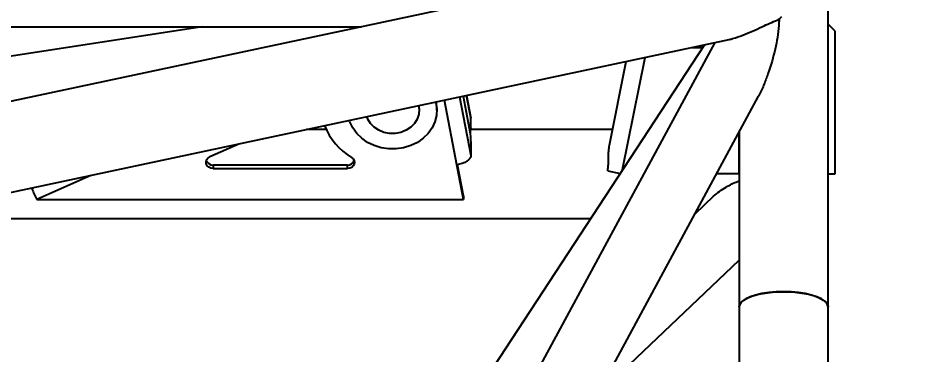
# Model space of a CAD drawing. Header units: millimetres. Extents: x -1160 to 841, y -1082 to 594.
# Drawn here: x 568.2 to 619.6, y 263.9 to 282.8 of the extents above; entities that cross this region are included whole.
import ezdxf

# ---------------------------------------------------------------- set-up
doc = ezdxf.new("R2010")
doc.units = ezdxf.units.MM
doc.layers.add('FORMAT', color=7, linetype='Continuous')
doc.styles.add('SLDTEXTSTYLE1', font='TXT', dxfattribs={"width": 0.7})
doc.dimstyles.new('SLDDIMSTYLE3', dxfattribs={"dimtxt": 0.18, "dimasz": 3.302, "dimexe": 0, "dimexo": 0.0625, "dimgap": 0, "dimtad": 0, "dimtih": 1, "dimtoh": 1, "dimdec": 0, "dimrnd": 1e-09, "dimzin": 0, "dimdsep": 46, "dimtxsty": 'Standard', "dimsah": 1, "dimcen": 0.09, "dimadec": 0, "dimazin": 0, "dimtfac": 3.302, "dimtdec": 0, "dimtofl": 0, "dimtmove": 0, "dimatfit": 3, "dimfxl": 0, "dimfrac": 2, "dimtolj": 1, "dimtzin": 0, "dimarcsym": 0})
doc.dimstyles.new('SLDDIMSTYLE5', dxfattribs={"dimtxt": 3.5, "dimasz": 3.302, "dimexe": 0, "dimexo": 0.0625, "dimgap": 0.875, "dimtad": 1, "dimdec": 0, "dimlfac": 5, "dimrnd": 1e-09, "dimzin": 12, "dimdsep": 46, "dimtxsty": 'SLDTEXTSTYLE1', "dimsah": 1, "dimcen": 0.09, "dimadec": 0, "dimazin": 3, "dimtol": 1, "dimtp": 5, "dimtm": 5, "dimtfac": 1, "dimtdec": 0, "dimtofl": 0, "dimtmove": 0, "dimatfit": 3, "dimfxl": 0, "dimfrac": 2, "dimtolj": 1, "dimtzin": 12, "dimarcsym": 0})

# ---------------------------------------------------------------- blocks, each defined once
blk = doc.blocks.new('_D_41')
at = {"layer": 'FORMAT'}
for p, q in [((615.61, 292.275), (648.262, 292.275)), ((647.262, 167.893), (647.262, 292.275)), ((613.171, 167.893), (648.262, 167.893))]:
    blk.add_line(p, q, dxfattribs=at)
for points in [[(647.262, 292.275), (646.754, 288.973), (647.77, 288.973)], [(647.262, 167.893), (647.77, 171.195), (646.754, 171.195)]]:
    blk.add_solid(points, dxfattribs=at)
at = {"layer": 'FORMAT', "attachment_point": 1, "rotation": 90, "style": 'SLDTEXTSTYLE1'}
for s, insert, char_height in [('5', (641.571, 238.689), 2), ('5', (644.207, 238.689), 2), ('+', (641.571, 237.624), 2), ('-', (644.207, 237.553), 2), ('620', (642.751, 229.338), 3.5)]:
    blk.add_mtext(s, dxfattribs=dict(at, insert=insert, char_height=char_height))

msp = doc.modelspace()

# ---------------------------------------------------------------- linework, layer by layer
at = {"color": 7, "linetype": 'Continuous', "lineweight": 25}
for p, q in [((609.065904, 286.923404), (539.222644, 272.06602)), ((613.762283, 266.598559), (613.762283, 284.834689)), ((544.10891, 282.334689), (587.494757, 282.334689)), ((578.561404, 282.334689), (556.228102, 278.899827)), ((614.162283, 282.083893), (613.762283, 282.483893)), ((614.162283, 274.083893), (614.162283, 282.083893)), ((543.810334, 267.930057), (608.206742, 281.628762)), ((606.81232, 281.332134), (592.928417, 260.164384)), ((607.388, 281.454595), (595.87441, 260.164384)), ((606.115452, 281.183893), (606.662283, 281.183893)), ((606.716147, 281.185506), (606.662283, 281.183893)), ((601.464399, 275.693497), (602.404601, 280.394503)), ((593.673528, 277.235521), (593.432874, 278.485995)), ((593.235247, 278.443955), (593.6404, 276.338716)), ((598.260451, 257.008526), (609.847658, 278.434866)), ((591.762283, 277.635364), (591.762283, 277.735364)), ((593.677058, 277.198234), (593.673528, 277.235521)), ((593.677058, 276.664275), (593.677058, 277.198234)), ((585.539285, 276.568689), (584.419785, 276.568689)), ((601.639438, 276.568689), (593.651383, 276.568689)), ((608.762264, 274.083893), (608.762264, 276.427823)), ((608.762283, 276.427858), (608.762283, 266.598559)), ((580.664278, 275.7698), (578.993655, 275.02573)), ((593.677058, 275.632192), (593.677058, 275.098234)), ((579.176594, 274.571262), (579.176594, 274.371262)), ((586.73246, 274.571262), (579.176594, 274.571262)), ((579.176594, 274.371262), (586.73246, 274.371262)), ((586.73246, 274.371262), (586.73246, 274.571262)), ((593.262283, 272.639211), (592.887943, 274.584335)), ((593.262283, 272.839211), (592.925309, 274.590177)), ((601.371314, 274.242086), (602.070277, 274.102294)), ((608.762264, 274.083893), (607.494684, 274.083893)), ((613.762284, 274.083893), (614.162283, 274.083893)), ((569.091719, 273.308031), (568.988197, 273.235779)), ((593.262283, 272.839211), (593.262283, 272.639211)), ((569.262283, 272.639211), (593.262283, 272.639211)), ((607.321661, 272.814077), (606.267932, 271.815461)), ((560.915224, 271.568689), (600.408488, 271.568689)), ((600.765823, 261.641303), (608.762283, 269.219535)), ((608.762283, 266.598559), (608.762283, 262.083893)), ((613.762283, 262.083893), (613.762283, 266.598559))]:
    msp.add_line(p, q, dxfattribs=at)
at = {"color": 8, "linetype": 'Continuous', "lineweight": 25}
for p, q in [((602.20794, 274.312178), (603.46972, 280.62108)), ((593.429372, 278.485251), (593.677058, 277.198234)), ((592.887943, 274.584335), (592.188031, 278.221187)), ((593.041121, 278.40266), (593.677058, 275.098234)), ((572.292902, 273.989002), (569.262283, 272.639211))]:
    msp.add_line(p, q, dxfattribs=at)
at = {"color": 7, "linetype": 'Continuous', "lineweight": 25, "flags": 128}
for points in [[(591.699565, 278.117278), (591.706171, 278.091498), (591.76003, 277.727251), (591.742034, 277.360362), (591.652699, 277.001384), (591.494597, 276.660644), (591.272275, 276.347945), (590.99213, 276.072283), (590.66222, 275.841588), (590.292036, 275.662496), (589.892228, 275.54016), (589.474297, 275.4781), (589.050268, 275.4781), (588.632337, 275.54016), (588.232529, 275.662496), (587.862346, 275.841588), (587.532435, 276.072283), (587.25229, 276.347945), (587.029968, 276.660644), (586.871866, 277.001384), (586.844375, 277.085097)], [(591.762283, 277.735364), (591.742034, 278.010365), (591.722082, 278.122068)], [(590.728215, 277.910648), (590.760083, 277.705692), (590.742522, 277.425203), (590.655748, 277.15454), (590.503816, 276.90636), (590.293832, 276.692268), (590.035613, 276.522273), (589.741235, 276.404326), (589.424461, 276.343941), (589.100104, 276.343941), (588.78333, 276.404326), (588.488952, 276.522273), (588.230733, 276.692268), (588.020749, 276.90636), (587.868817, 277.15454), (587.815907, 277.291128)], [(579.176594, 274.371262), (579.04572, 274.390328), (578.929253, 274.445428), (578.840013, 274.530497), (578.787823, 274.636169), (578.778429, 274.750813), (578.812865, 274.86181), (578.887339, 274.956939), (578.993655, 275.02573)], [(586.962444, 275.001099), (587.052794, 274.925133), (587.111395, 274.828606), (587.132441, 274.721085), (587.113845, 274.613226), (587.057451, 274.515718), (586.968848, 274.438225), (586.856817, 274.388428), (586.73246, 274.371262)], [(593.677058, 275.098234), (593.661896, 275.018009), (593.616991, 274.93649), (593.544069, 274.85681), (593.445932, 274.782031), (593.326352, 274.715026), (593.189925, 274.65837), (593.041892, 274.614241), (592.887943, 274.584335)], [(611.262283, 267.453609), (610.839781, 267.44131), (610.429433, 267.404766), (610.043045, 267.34503), (609.691733, 267.263818), (609.385602, 267.163469), (609.13346, 267.046868), (608.94256, 266.91737), (608.818394, 266.7787), (608.764535, 266.634848), (608.762283, 266.598559)], [(608.762283, 266.598559), (608.782531, 266.707165), (608.871866, 266.848937), (609.029968, 266.983505), (609.25229, 267.107), (609.532435, 267.215867), (609.862346, 267.306976), (610.232529, 267.377705), (610.632337, 267.426019), (611.050268, 267.450529), (611.474297, 267.450529), (611.892228, 267.426019), (612.292036, 267.377705), (612.66222, 267.306976), (612.99213, 267.215867), (613.272275, 267.107), (613.494597, 266.983505), (613.652699, 266.848937), (613.742034, 266.707165), (613.762283, 266.598559)], [(613.762283, 266.598559), (613.76003, 266.634848), (613.706171, 266.7787), (613.582005, 266.91737), (613.391105, 267.046868), (613.138963, 267.163469), (612.832833, 267.263818), (612.48152, 267.34503), (612.095132, 267.404766), (611.684785, 267.44131), (611.262283, 267.453609)]]:
    msp.add_lwpolyline(points, dxfattribs=at)
at = {"color": 7, "linetype": 'Continuous', "lineweight": 25}
for centre, radius, start, end in [((588.769012, 278.064662), 3.556559, 201.0406146, 239.4723702), ((594.46942, 276.410211), 0.832097, 162.2219865, 184.9290514), ((602.567835, 276.447706), 8.9281, 180.6994624, 185.2408383), ((579.160187, 274.966573), 0.395651, 202.1073891, 272.3767305), ((586.754067, 274.958493), 0.387834, 266.8063912, 338.7094892), ((572.122725, 274.314652), 3.315001, 198.9929372, 210.3586913)]:
    msp.add_arc(centre, radius, start, end, dxfattribs=at)
msp.add_ellipse((611.262283, 284.834689), major_axis=(2.298315, 2.838649), ratio=0.346552728, start_param=4.1959565, end_param=4.266423986, dxfattribs=at)
for points, knots in [([(608.208729, 281.630247), (608.216437, 281.631549), (608.323396, 281.649603), (608.638592, 281.746585), (609.117457, 281.923667), (609.651885, 282.155832), (610.303013, 282.456206), (610.733777, 282.643073), (611.009317, 282.762603)], [0, 0, 0, 0, 0.007568318, 0.105011985, 0.275733776, 0.46457289, 0.657512357, 1, 1, 1, 1]), ([(611.009317, 282.762603), (611.005623, 282.643556), (610.988176, 282.081203), (610.802822, 281.07149), (610.497885, 279.978003), (610.172281, 279.126152), (609.992531, 278.682095), (609.862212, 278.468011), (609.848729, 278.445862)], [0, 0, 0, 0, 0.0814826963, 0.3849076498, 0.6941773847, 0.8377567762, 0.98321433, 1, 1, 1, 1]), ([(601.371314, 274.242086), (601.384809, 274.370624), (601.412163, 274.63118), (601.41709, 275.009073), (601.420487, 275.374041), (601.449622, 275.585994), (601.464399, 275.693497)], [0, 0, 0, 0, 0.244533912, 0.495689079, 0.744213117, 1, 1, 1, 1]), ([(607.321661, 272.814077), (607.429758, 272.907706), (607.649092, 273.097683), (608.107053, 273.377757), (608.477974, 273.585072), (608.734358, 273.659965), (608.762283, 273.668123)], [0, 0, 0, 0, 0.263091579, 0.533828672, 0.949226233, 1, 1, 1, 1])]:
    msp.add_open_spline(points, degree=3, knots=knots, dxfattribs=at)

# ---------------------------------------------------------------- dimensions: what is measured, and where the dimension line sits
at = {"layer": 'FORMAT'}
dim = msp.add_linear_dim(base=(647.262283, 292.27485), p1=(613.171409, 167.892935), p2=(615.609898, 292.27485), angle=90, dimstyle='SLDDIMSTYLE5', dxfattribs=at)
dim.commit()
dim.dimension.update_dxf_attribs({"geometry": '_D_41', "text_midpoint": (647.262283, 234.581502), "dimtype": 160})

# ---------------------------------------------------------------- leaders
at = {"color": 7, "linetype": 'Continuous', "lineweight": 0}
msp.add_leader([(544.262283, 280.350984), (573.722628, 301.474292)], dimstyle='SLDDIMSTYLE3', dxfattribs=at)

doc.saveas('drawing.dxf')
